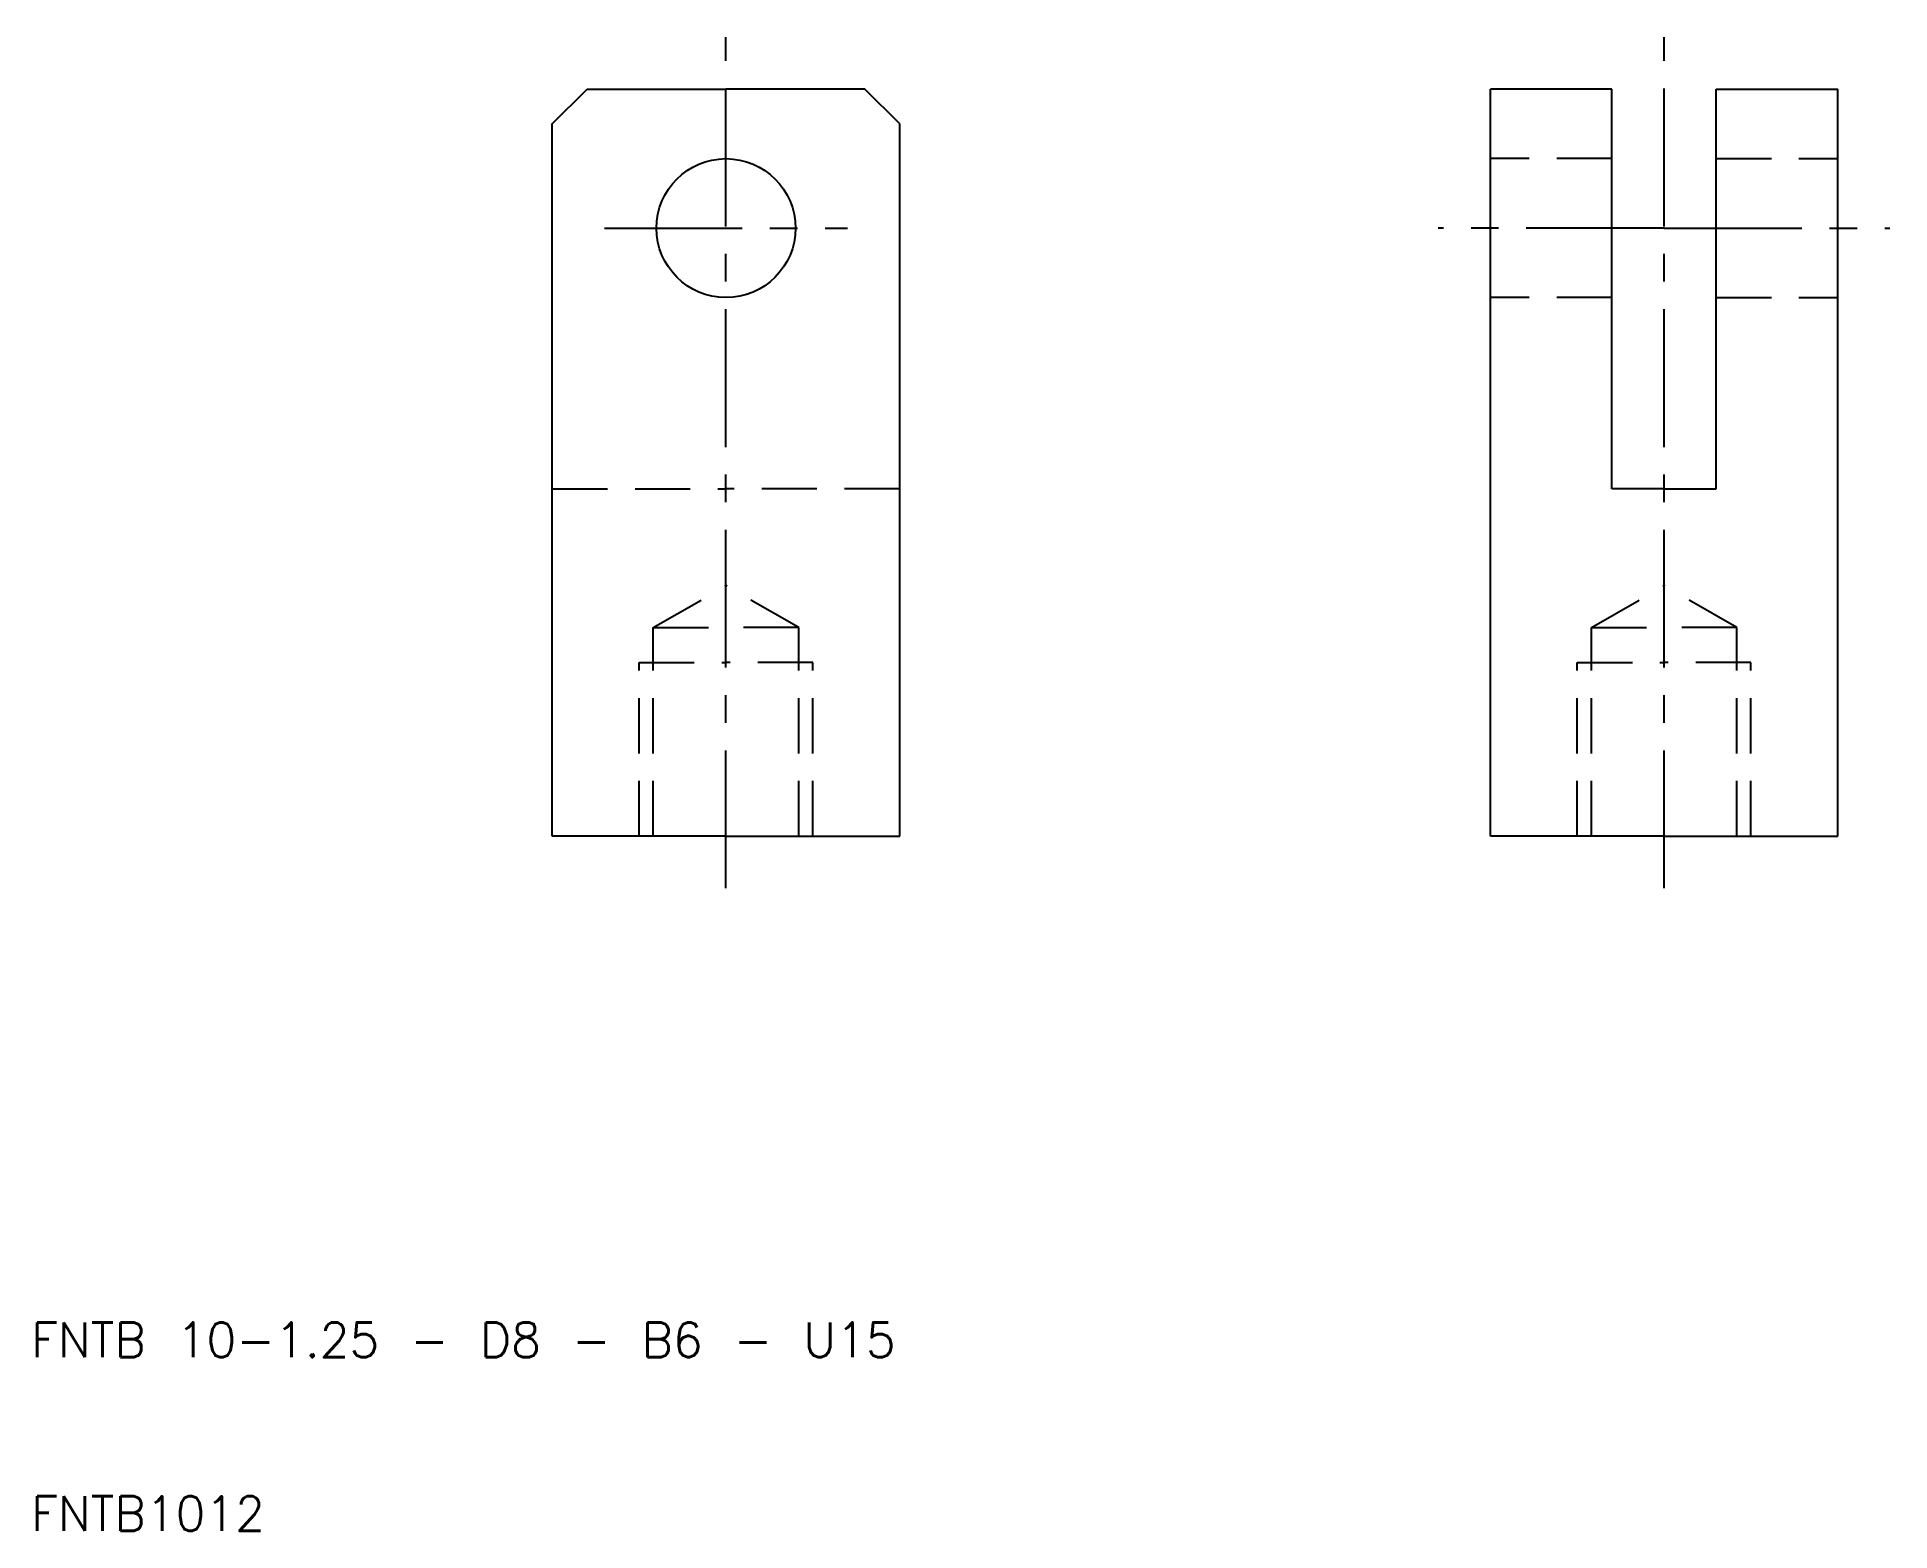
# Model space of a CAD drawing. Extents: x 10 to 117, y 10 to 96.
import ezdxf

# ---------------------------------------------------------------- set-up
doc = ezdxf.new("R2010")
doc.units = 0
doc.header["$LTSCALE"] = 0.25
doc.linetypes.add('CENTER', pattern=[50.8, 31.75, -6.35, 6.35, -6.35])
doc.linetypes.add('DASHED', pattern=[19.05, 12.7, -6.35])
doc.layers.get('0').update_dxf_attribs({"linetype": 'CONTINUOUS'})
doc.layers.add('CENTER', color=1, linetype='CENTER')
doc.styles.get("Standard").update_dxf_attribs({"font": 'txt.shx', "bigfont": 'extfont.shx'})

msp = doc.modelspace()

# ---------------------------------------------------------------- linework, layer by layer
for p, q in [((40, 91), (42, 93)), ((42, 93), (50, 93)), ((58, 93), (50, 93)), ((60, 91), (58, 93)), ((94, 50), (94, 93)), ((101, 93), (94, 93)), ((101, 70), (101, 93)), ((107, 93), (114, 93)), ((107, 70), (107, 93)), ((114, 50), (114, 93)), ((40, 50), (40, 91)), ((60, 50), (60, 91)), ((104, 70), (101, 70)), ((104, 70), (107, 70)), ((50, 50), (40, 50)), ((50, 50), (60, 50)), ((104, 50), (94, 50)), ((104, 50), (114, 50))]:
    msp.add_line(p, q)
at = {"color": 3, "linetype": 'DASHED'}
for p, q in [((101, 89), (94, 89)), ((107, 89), (114, 89)), ((101, 81), (94, 81)), ((107, 81), (114, 81)), ((40, 70), (50, 70)), ((60, 70), (50, 70)), ((45.812, 62), (50, 64.418)), ((54.188, 62), (50, 64.418)), ((99.812, 62), (104, 64.418)), ((108.188, 62), (104, 64.418)), ((45.812, 50), (45.812, 62)), ((45.812, 62), (50, 62)), ((54.188, 62), (50, 62)), ((54.188, 50), (54.188, 62)), ((99.812, 50), (99.812, 62)), ((99.812, 62), (104, 62)), ((108.188, 62), (104, 62)), ((108.188, 50), (108.188, 62)), ((45, 50), (45, 60)), ((45, 60), (50, 60)), ((55, 60), (50, 60)), ((55, 50), (55, 60)), ((99, 50), (99, 60)), ((99, 60), (104, 60)), ((109, 60), (104, 60)), ((109, 50), (109, 60))]:
    msp.add_line(p, q, dxfattribs=at)
msp.add_circle((50, 85), 4)
at = {"layer": 'CENTER', "color": 1, "linetype": 'CENTER'}
for p, q in [((50, 47), (50, 96)), ((104, 47), (104, 96)), ((43, 85), (57, 85)), ((104, 85), (91, 85)), ((104, 85), (117, 85))]:
    msp.add_line(p, q, dxfattribs=at)

# ---------------------------------------------------------------- texts
for s, p in [('FNTB 10-1.25 - D8 - B6 - U15', (10, 20)), ('FNTB1012', (10, 10))]:
    msp.add_text(s, height=2).set_placement(p)

doc.saveas('drawing.dxf')
